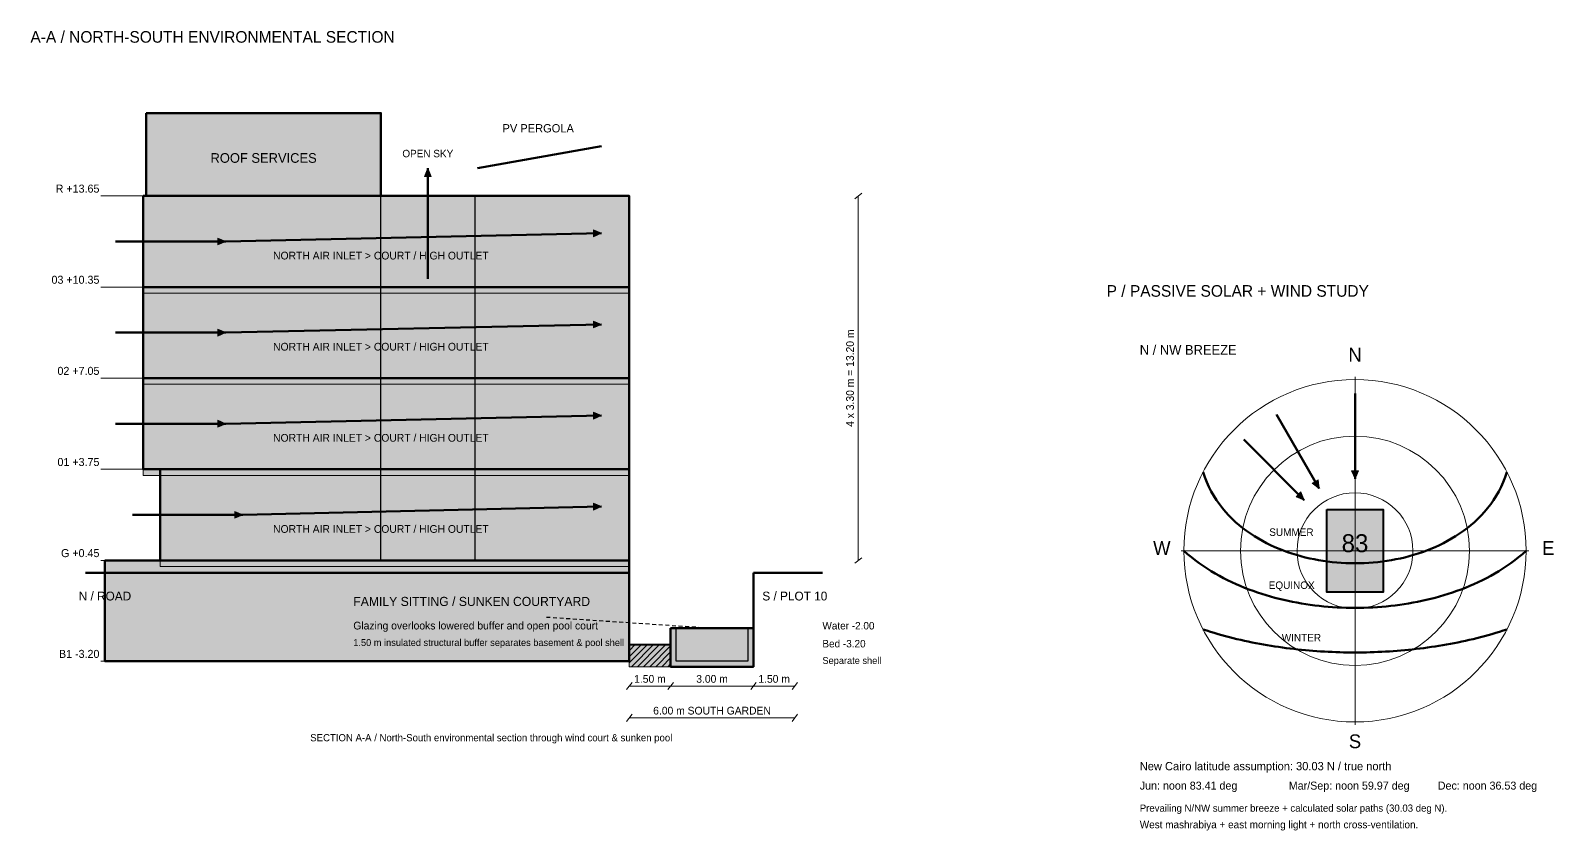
# Model space of a CAD drawing. Header units: millimetres. Extents: x 46 to 262000, y -13477 to 29142.
# Drawn here: x 120001 to 175194, y -9331 to 19642 of the extents above; entities that cross this region are included whole.
import ezdxf
from ezdxf.enums import TextEntityAlignment as Align

# ---------------------------------------------------------------- set-up
doc = ezdxf.new("R2010")
doc.units = ezdxf.units.MM
doc.linetypes.add('STUDY_DASH', pattern=[240, 140, -100])
for name, color, linetype in [('DIMENSIONS', 8, 'Continuous'), ('GLAZING', 4, 'Continuous'), ('LANDSCAPE', 3, 'Continuous'), ('PASSIVE_WIND_SUN', 4, 'Continuous'), ('POOL_BUFFER', 30, 'Continuous'), ('SITE_BOUNDARY', 7, 'Continuous'), ('TEXT', 7, 'Continuous'), ('WALLS', 7, 'Continuous')]:
    doc.layers.add(name, color=color, linetype=linetype)

msp = doc.modelspace()

# ---------------------------------------------------------------- hatches: boundary and pattern name
at = {"layer": 'PASSIVE_WIND_SUN', "true_color": 0x087c83}
for points in [[(134400, 14650), (134525, 14355), (134275, 14355)], [(140700, 12300), (140408, 12169), (140403, 12418)], [(127082, 12000), (126787, 11875), (126787, 12125)], [(140700, 9000), (140408, 8869), (140403, 9118)], [(127082, 8700), (126787, 8575), (126787, 8825)], [(127082, 5400), (126787, 5275), (126787, 5525)], [(140700, 5700), (140408, 5569), (140403, 5818)], [(166700, 3052), (166445, 3245), (166661, 3369)], [(168000, 3400), (167875, 3695), (168125, 3695)], [(166162, 2638), (165865, 2759), (166041, 2935)], [(127700, 2100), (127405, 1975), (127405, 2225)], [(140700, 2400), (140408, 2269), (140402, 2518)]]:
    msp.add_hatch(color=7, dxfattribs=at).paths.add_polyline_path(points)
at = {"layer": 'POOL_BUFFER', "true_color": 0xf2e7d2}
msp.add_hatch(color=7, dxfattribs=at).paths.add_polyline_path([(141700, -2600), (143200, -2600), (143200, -3400), (141700, -3400)])
at = {"layer": 'WALLS', "true_color": 0xf6f3eb}
for points in [[(124200, 16650), (132700, 16650), (132700, 13650), (124200, 13650)], [(124082, 13650), (141700, 13650), (141700, 10350), (124082, 10350)], [(124082, 10350), (141700, 10350), (141700, 7050), (124082, 7050)], [(124082, 7050), (141700, 7050), (141700, 3750), (124082, 3750)], [(124700, 3750), (141700, 3750), (141700, 450), (124700, 450)], [(122700, 450), (141700, 450), (141700, -3200), (122700, -3200)]]:
    msp.add_hatch(color=7, dxfattribs=at).paths.add_polyline_path(points)
at = {"layer": 'WALLS', "true_color": 0xe5e5df}
for points in [[(124082, 10350), (141700, 10350), (141700, 10130), (124082, 10130)], [(124082, 7050), (141700, 7050), (141700, 6830), (124082, 6830)], [(124082, 3750), (141700, 3750), (141700, 3530), (124082, 3530)], [(124700, 450), (141700, 450), (141700, 230), (124700, 230)], [(143200, -2000), (146200, -2000), (146200, -3400), (143200, -3400)]]:
    msp.add_hatch(color=7, dxfattribs=at).paths.add_polyline_path(points)
at = {"layer": 'WALLS', "true_color": 0xdfebe6}
msp.add_hatch(color=7, dxfattribs=at).paths.add_polyline_path([(166980, 2300), (169020, 2300), (169020, -700), (166980, -700)])
at = {"layer": 'WALLS', "true_color": 0xd6e9ec}
msp.add_hatch(color=7, dxfattribs=at).paths.add_polyline_path([(143400, -2000), (146000, -2000), (146000, -3200), (143400, -3200)])

# ---------------------------------------------------------------- linework, layer by layer
at = {"layer": 'DIMENSIONS', "lineweight": 15, "true_color": 0x657473}
for p, q in [((122550, 13650), (124500, 13650)), ((122550, 10350), (124500, 10350)), ((122550, 7050), (124500, 7050)), ((122550, 3750), (124500, 3750)), ((122550, 450), (124500, 450)), ((122550, -3200), (124500, -3200))]:
    msp.add_line(p, q, dxfattribs=at)
at = {"layer": 'DIMENSIONS', "lineweight": 20, "true_color": 0x657473}
for p, q in [((149870, 13550), (150130, 13750)), ((149870, 350), (150130, 550)), ((141600, -4230), (141800, -3970)), ((143100, -4230), (143300, -3970)), ((143100, -4230), (143300, -3970)), ((146100, -4230), (146300, -3970)), ((146100, -4230), (146300, -3970)), ((147600, -4230), (147800, -3970)), ((141600, -5380), (141800, -5120)), ((147600, -5380), (147800, -5120))]:
    msp.add_line(p, q, dxfattribs=at)
at = {"layer": 'DIMENSIONS', "lineweight": 13, "true_color": 0x657473}
for p, q in [((150000, 13650), (150000, 450)), ((168000, 800), (168000, 7100)), ((168000, 800), (161700, 800)), ((168000, 800), (174300, 800)), ((168000, 800), (168000, -5500)), ((141700, -4100), (143200, -4100)), ((143200, -4100), (146200, -4100)), ((146200, -4100), (147700, -4100)), ((141700, -5250), (147700, -5250))]:
    msp.add_line(p, q, dxfattribs=at)
at = {"layer": 'GLAZING', "lineweight": 50, "true_color": 0x087c83}
for p, q in [((124082, 10850), (124082, 13050)), ((141700, 10850), (141700, 13050)), ((124082, 7550), (124082, 9750)), ((141700, 7550), (141700, 9750)), ((124082, 4250), (124082, 6450)), ((141700, 4250), (141700, 6450)), ((124700, 950), (124700, 3150)), ((141700, 950), (141700, 3150))]:
    msp.add_line(p, q, dxfattribs=at)
at = {"layer": 'GLAZING', "lineweight": 70, "true_color": 0x087c83}
msp.add_line((141700, -700), (141700, -2600), dxfattribs=at)
at = {"layer": 'LANDSCAPE', "lineweight": 40, "true_color": 0x657473}
msp.add_line((141700, -2600), (143200, -2600), dxfattribs=at)
at = {"layer": 'PASSIVE_WIND_SUN', "lineweight": 100, "true_color": 0x087c83}
msp.add_line((136200, 14650), (140700, 15450), dxfattribs=at)
at = {"layer": 'PASSIVE_WIND_SUN', "lineweight": 60, "true_color": 0x087c83}
for p, q in [((134400, 10650), (134400, 14650)), ((127082, 12000), (140700, 12300)), ((123082, 12000), (127082, 12000)), ((127082, 8700), (140700, 9000)), ((123082, 8700), (127082, 8700)), ((127082, 5400), (140700, 5700)), ((123082, 5400), (127082, 5400)), ((127700, 2100), (140700, 2400)), ((123700, 2100), (127700, 2100))]:
    msp.add_line(p, q, dxfattribs=at)
at = {"layer": 'PASSIVE_WIND_SUN', "lineweight": 90, "true_color": 0x087c83}
for p, q in [((168000, 6500), (168000, 3400)), ((165150, 5736), (166700, 3052)), ((163969, 4831), (166162, 2638))]:
    msp.add_line(p, q, dxfattribs=at)
at = {"layer": 'PASSIVE_WIND_SUN', "linetype": 'STUDY_DASH', "lineweight": 25, "true_color": 0x087c83}
msp.add_line((138700, -1600), (144700, -2000), dxfattribs=at)
at = {"layer": 'PASSIVE_WIND_SUN', "lineweight": 13, "true_color": 0x087c83}
for points in [[(134400, 14650), (134525, 14355), (134275, 14355)], [(140700, 12300), (140408, 12169), (140403, 12418)], [(127082, 12000), (126787, 11875), (126787, 12125)], [(140700, 9000), (140408, 8869), (140403, 9118)], [(127082, 8700), (126787, 8575), (126787, 8825)], [(127082, 5400), (126787, 5275), (126787, 5525)], [(140700, 5700), (140408, 5569), (140403, 5818)], [(166700, 3052), (166445, 3245), (166661, 3369)], [(168000, 3400), (167875, 3695), (168125, 3695)], [(166162, 2638), (165865, 2759), (166041, 2935)], [(127700, 2100), (127405, 1975), (127405, 2225)], [(140700, 2400), (140408, 2269), (140402, 2518)]]:
    msp.add_lwpolyline(points, close=True, dxfattribs=at)
at = {"layer": 'PASSIVE_WIND_SUN', "lineweight": 25, "true_color": 0x087c83}
msp.add_lwpolyline([(132700, 13650), (136100, 13650), (136100, 450), (132700, 450)], close=True, dxfattribs=at)
at = {"layer": 'PASSIVE_WIND_SUN', "lineweight": 50, "true_color": 0xa96519}
msp.add_lwpolyline([(173507, 3649), (173444, 3463), (173374, 3284), (173295, 3111), (173210, 2946), (173118, 2786), (173020, 2634), (172916, 2487), (172807, 2346), (172693, 2211), (172574, 2082), (172452, 1959), (172326, 1841), (172196, 1729), (172063, 1621), (171927, 1519), (171788, 1422), (171646, 1329), (171502, 1242), (171356, 1159), (171208, 1080), (171058, 1006), (170906, 936), (170752, 870), (170597, 809), (170441, 752), (170284, 698), (170125, 649), (169965, 604), (169805, 562), (169643, 524), (169481, 490), (169318, 460), (169155, 433), (168991, 410), (168826, 390), (168661, 374), (168496, 362), (168331, 353), (168165, 348), (168000, 346), (167835, 348), (167669, 353), (167504, 362), (167339, 374), (167174, 390), (167009, 410), (166845, 433), (166682, 460), (166519, 490), (166357, 524), (166195, 562), (166035, 604), (165875, 649), (165716, 698), (165559, 752), (165403, 809), (165248, 870), (165094, 936), (164942, 1006), (164792, 1080), (164644, 1159), (164498, 1242), (164354, 1329), (164212, 1422), (164073, 1519), (163937, 1621), (163804, 1729), (163674, 1841), (163548, 1959), (163426, 2082), (163307, 2211), (163193, 2346), (163084, 2487), (162980, 2634), (162882, 2786), (162790, 2946), (162705, 3111), (162626, 3284), (162556, 3463), (162493, 3649)], dxfattribs=at)
at = {"layer": 'PASSIVE_WIND_SUN', "lineweight": 50, "true_color": 0xb28b50}
msp.add_lwpolyline([(174200, 800), (174065, 681), (173927, 567), (173788, 457), (173646, 352), (173503, 252), (173358, 156), (173212, 64), (173064, -24), (172916, -108), (172766, -188), (172615, -265), (172463, -338), (172310, -408), (172156, -475), (172002, -538), (171846, -599), (171690, -656), (171534, -710), (171377, -762), (171219, -811), (171061, -857), (170902, -901), (170743, -941), (170584, -980), (170424, -1015), (170264, -1049), (170103, -1079), (169942, -1108), (169781, -1134), (169620, -1157), (169459, -1179), (169297, -1198), (169135, -1214), (168973, -1229), (168811, -1241), (168649, -1251), (168487, -1259), (168325, -1264), (168162, -1268), (168000, -1269), (167838, -1268), (167675, -1264), (167513, -1259), (167351, -1251), (167189, -1241), (167027, -1229), (166865, -1214), (166703, -1198), (166541, -1179), (166380, -1157), (166219, -1134), (166058, -1108), (165897, -1079), (165736, -1049), (165576, -1015), (165416, -980), (165257, -941), (165098, -901), (164939, -857), (164781, -811), (164623, -762), (164466, -710), (164310, -656), (164154, -599), (163998, -538), (163844, -475), (163690, -408), (163537, -338), (163385, -265), (163234, -188), (163084, -108), (162936, -24), (162788, 64), (162642, 156), (162497, 252), (162354, 352), (162212, 457), (162073, 567), (161935, 681), (161800, 800)], dxfattribs=at)
at = {"layer": 'PASSIVE_WIND_SUN', "lineweight": 50, "true_color": 0x806449}
msp.add_lwpolyline([(173507, -2049), (173371, -2093), (173235, -2135), (173099, -2177), (172963, -2217), (172826, -2255), (172690, -2292), (172553, -2328), (172416, -2363), (172279, -2396), (172142, -2428), (172005, -2459), (171868, -2489), (171730, -2517), (171593, -2545), (171455, -2571), (171318, -2596), (171180, -2620), (171042, -2643), (170904, -2664), (170767, -2685), (170629, -2705), (170491, -2723), (170353, -2741), (170214, -2757), (170076, -2773), (169938, -2787), (169800, -2800), (169661, -2813), (169523, -2824), (169385, -2834), (169246, -2844), (169108, -2852), (168970, -2860), (168831, -2866), (168693, -2871), (168554, -2876), (168416, -2879), (168277, -2882), (168139, -2883), (168000, -2883), (167861, -2883), (167723, -2882), (167584, -2879), (167446, -2876), (167307, -2871), (167169, -2866), (167030, -2860), (166892, -2852), (166754, -2844), (166615, -2834), (166477, -2824), (166339, -2813), (166200, -2800), (166062, -2787), (165924, -2773), (165786, -2757), (165647, -2741), (165509, -2723), (165371, -2705), (165233, -2685), (165096, -2664), (164958, -2643), (164820, -2620), (164682, -2596), (164545, -2571), (164407, -2545), (164270, -2517), (164132, -2489), (163995, -2459), (163858, -2428), (163721, -2396), (163584, -2363), (163447, -2328), (163310, -2292), (163174, -2255), (163037, -2217), (162901, -2177), (162765, -2135), (162629, -2093), (162493, -2049)], dxfattribs=at)
at = {"layer": 'PASSIVE_WIND_SUN', "lineweight": 18, "true_color": 0xb8c4bd}
for radius in [6200, 4150, 2100]:
    msp.add_circle((168000, 800), radius, dxfattribs=at)
at = {"layer": 'POOL_BUFFER', "lineweight": 13, "true_color": 0xa96519}
for p, q in [((141700, -2820), (141920, -2600)), ((141700, -3040), (142140, -2600)), ((141700, -3260), (142360, -2600)), ((141780, -3400), (142580, -2600)), ((142000, -3400), (142800, -2600)), ((142220, -3400), (143020, -2600)), ((142440, -3400), (143200, -2640)), ((142660, -3400), (143200, -2860)), ((142880, -3400), (143200, -3080)), ((143100, -3400), (143200, -3300))]:
    msp.add_line(p, q, dxfattribs=at)
at = {"layer": 'POOL_BUFFER', "lineweight": 18, "true_color": 0xa96519}
msp.add_lwpolyline([(141700, -2600), (143200, -2600), (143200, -3400), (141700, -3400)], close=True, dxfattribs=at)
at = {"layer": 'SITE_BOUNDARY', "lineweight": 60, "true_color": 0x253b3d}
for p, q in [((122000, 0), (141700, 0)), ((146200, 0), (148700, 0))]:
    msp.add_line(p, q, dxfattribs=at)
at = {"layer": 'WALLS', "lineweight": 60, "true_color": 0x253b3d}
msp.add_line((146200, 0), (146200, -3400), dxfattribs=at)
at = {"layer": 'WALLS', "lineweight": 70, "true_color": 0x253b3d}
for points in [[(124200, 16650), (132700, 16650), (132700, 13650), (124200, 13650)], [(124082, 13650), (141700, 13650), (141700, 10350), (124082, 10350)], [(124082, 10350), (141700, 10350), (141700, 7050), (124082, 7050)], [(124082, 7050), (141700, 7050), (141700, 3750), (124082, 3750)], [(124700, 3750), (141700, 3750), (141700, 450), (124700, 450)], [(122700, 450), (141700, 450), (141700, -3200), (122700, -3200)]]:
    msp.add_lwpolyline(points, close=True, dxfattribs=at)
at = {"layer": 'WALLS', "lineweight": 20, "true_color": 0x253b3d}
for points in [[(124082, 10350), (141700, 10350), (141700, 10130), (124082, 10130)], [(124082, 7050), (141700, 7050), (141700, 6830), (124082, 6830)], [(124082, 3750), (141700, 3750), (141700, 3530), (124082, 3530)], [(124700, 450), (141700, 450), (141700, 230), (124700, 230)]]:
    msp.add_lwpolyline(points, close=True, dxfattribs=at)
at = {"layer": 'WALLS', "lineweight": 40, "true_color": 0x253b3d}
msp.add_lwpolyline([(166980, 2300), (169020, 2300), (169020, -700), (166980, -700)], close=True, dxfattribs=at)
at = {"layer": 'WALLS', "lineweight": 60, "true_color": 0x253b3d}
msp.add_lwpolyline([(143200, -2000), (146200, -2000), (146200, -3400), (143200, -3400)], close=True, dxfattribs=at)
at = {"layer": 'WALLS', "lineweight": 25, "true_color": 0x087c83}
msp.add_lwpolyline([(143400, -2000), (146000, -2000), (146000, -3200), (143400, -3200)], close=True, dxfattribs=at)

# ---------------------------------------------------------------- texts
at = {"layer": 'TEXT'}
for s, p in [('A-A / NORTH-SOUTH ENVIRONMENTAL SECTION', (120000, 19200)), ('P / PASSIVE SOLAR + WIND STUDY', (159000, 10000))]:
    msp.add_text(s, height=420, dxfattribs=at).set_placement(p)
at = {"layer": 'TEXT', "lineweight": 25, "true_color": 0x087c83}
for s, height, p in [('PV PERGOLA', 300, (138400, 15950)), ('OPEN SKY', 270, (134400, 15050))]:
    msp.add_text(s, height=height, dxfattribs=at).set_placement(p, align=Align.CENTER)
at = {"layer": 'TEXT', "lineweight": 25, "true_color": 0x253b3d}
for s, height, p in [('ROOF SERVICES', 350, (128450, 14850)), ('N', 500, (168000, 7650)), ('W', 500, (161000, 650)), ('83', 650, (168000, 750)), ('E', 500, (175000, 650)), ('N / ROAD', 320, (122700, -1000)), ('S / PLOT 10', 320, (147700, -1000)), ('S', 500, (168000, -6350))]:
    msp.add_text(s, height=height, dxfattribs=at).set_placement(p, align=Align.CENTER)
for s, p in [('R +13.65', (122500, 13770)), ('03 +10.35', (122500, 10470)), ('02 +7.05', (122500, 7170)), ('01 +3.75', (122500, 3870)), ('G +0.45', (122500, 570)), ('B1 -3.20', (122500, -3080))]:
    msp.add_text(s, height=290, dxfattribs=at).set_placement(p, align=Align.RIGHT)
at = {"layer": 'TEXT', "lineweight": 25, "true_color": 0x657473}
for s, height, p in [('NORTH AIR INLET > COURT / HIGH OUTLET', 280, (132700, 11350)), ('NORTH AIR INLET > COURT / HIGH OUTLET', 280, (132700, 8050)), ('NORTH AIR INLET > COURT / HIGH OUTLET', 280, (132700, 4750)), ('NORTH AIR INLET > COURT / HIGH OUTLET', 280, (132700, 1450)), ('1.50 m', 280, (142450, -3980)), ('3.00 m', 280, (144700, -3980)), ('1.50 m', 280, (146950, -3980)), ('6.00 m SOUTH GARDEN', 280, (144700, -5130)), ('SECTION A-A / North-South environmental section through wind court & sunken pool', 260, (136700, -6100))]:
    msp.add_text(s, height=height, dxfattribs=at).set_placement(p, align=Align.CENTER)
msp.add_text('4 x 3.30 m = 13.20 m', height=280, rotation=90, dxfattribs=at).set_placement((149840, 7050), align=Align.CENTER)
at = {"layer": 'TEXT', "lineweight": 25, "true_color": 0x087c83}
for s, height, p in [('N / NW BREEZE', 350, (160200, 7900)), ('Glazing overlooks lowered buffer and open pool court', 280, (131700, -2050)), ('Water -2.00', 270, (148700, -2050)), ('Bed -3.20', 270, (148700, -2700))]:
    msp.add_text(s, height=height, dxfattribs=at).set_placement(p)
at = {"layer": 'TEXT', "lineweight": 25, "true_color": 0xa96519}
for s, height, p in [('SUMMER', 270, (164894, 1339)), ('Jun: noon 83.41 deg', 290, (160200, -7850)), ('Mar/Sep: noon 59.97 deg', 290, (165600, -7850)), ('Dec: noon 36.53 deg', 290, (171000, -7850))]:
    msp.add_text(s, height=height, dxfattribs=at).set_placement(p)
at = {"layer": 'TEXT', "lineweight": 25, "true_color": 0xb28b50}
msp.add_text('EQUINOX', height=270, dxfattribs=at).set_placement((164873, -582))
at = {"layer": 'TEXT', "lineweight": 25, "true_color": 0x253b3d}
for s, height, p in [('FAMILY SITTING / SUNKEN COURTYARD', 330, (131700, -1200)), ('West mashrabiya + east morning light + north cross-ventilation.', 270, (160200, -9250))]:
    msp.add_text(s, height=height, dxfattribs=at).set_placement(p)
at = {"layer": 'TEXT', "lineweight": 25, "true_color": 0x657473}
for s, height, p in [('1.50 m insulated structural buffer separates basement & pool shell', 250, (131700, -2650)), ('Separate shell', 250, (148700, -3300)), ('New Cairo latitude assumption: 30.03 N / true north', 300, (160200, -7150)), ('Prevailing N/NW summer breeze + calculated solar paths (30.03 deg N).', 260, (160200, -8650))]:
    msp.add_text(s, height=height, dxfattribs=at).set_placement(p)
at = {"layer": 'TEXT', "lineweight": 25, "true_color": 0x806449}
msp.add_text('WINTER', height=270, dxfattribs=at).set_placement((165346, -2484))

doc.saveas('drawing.dxf')
